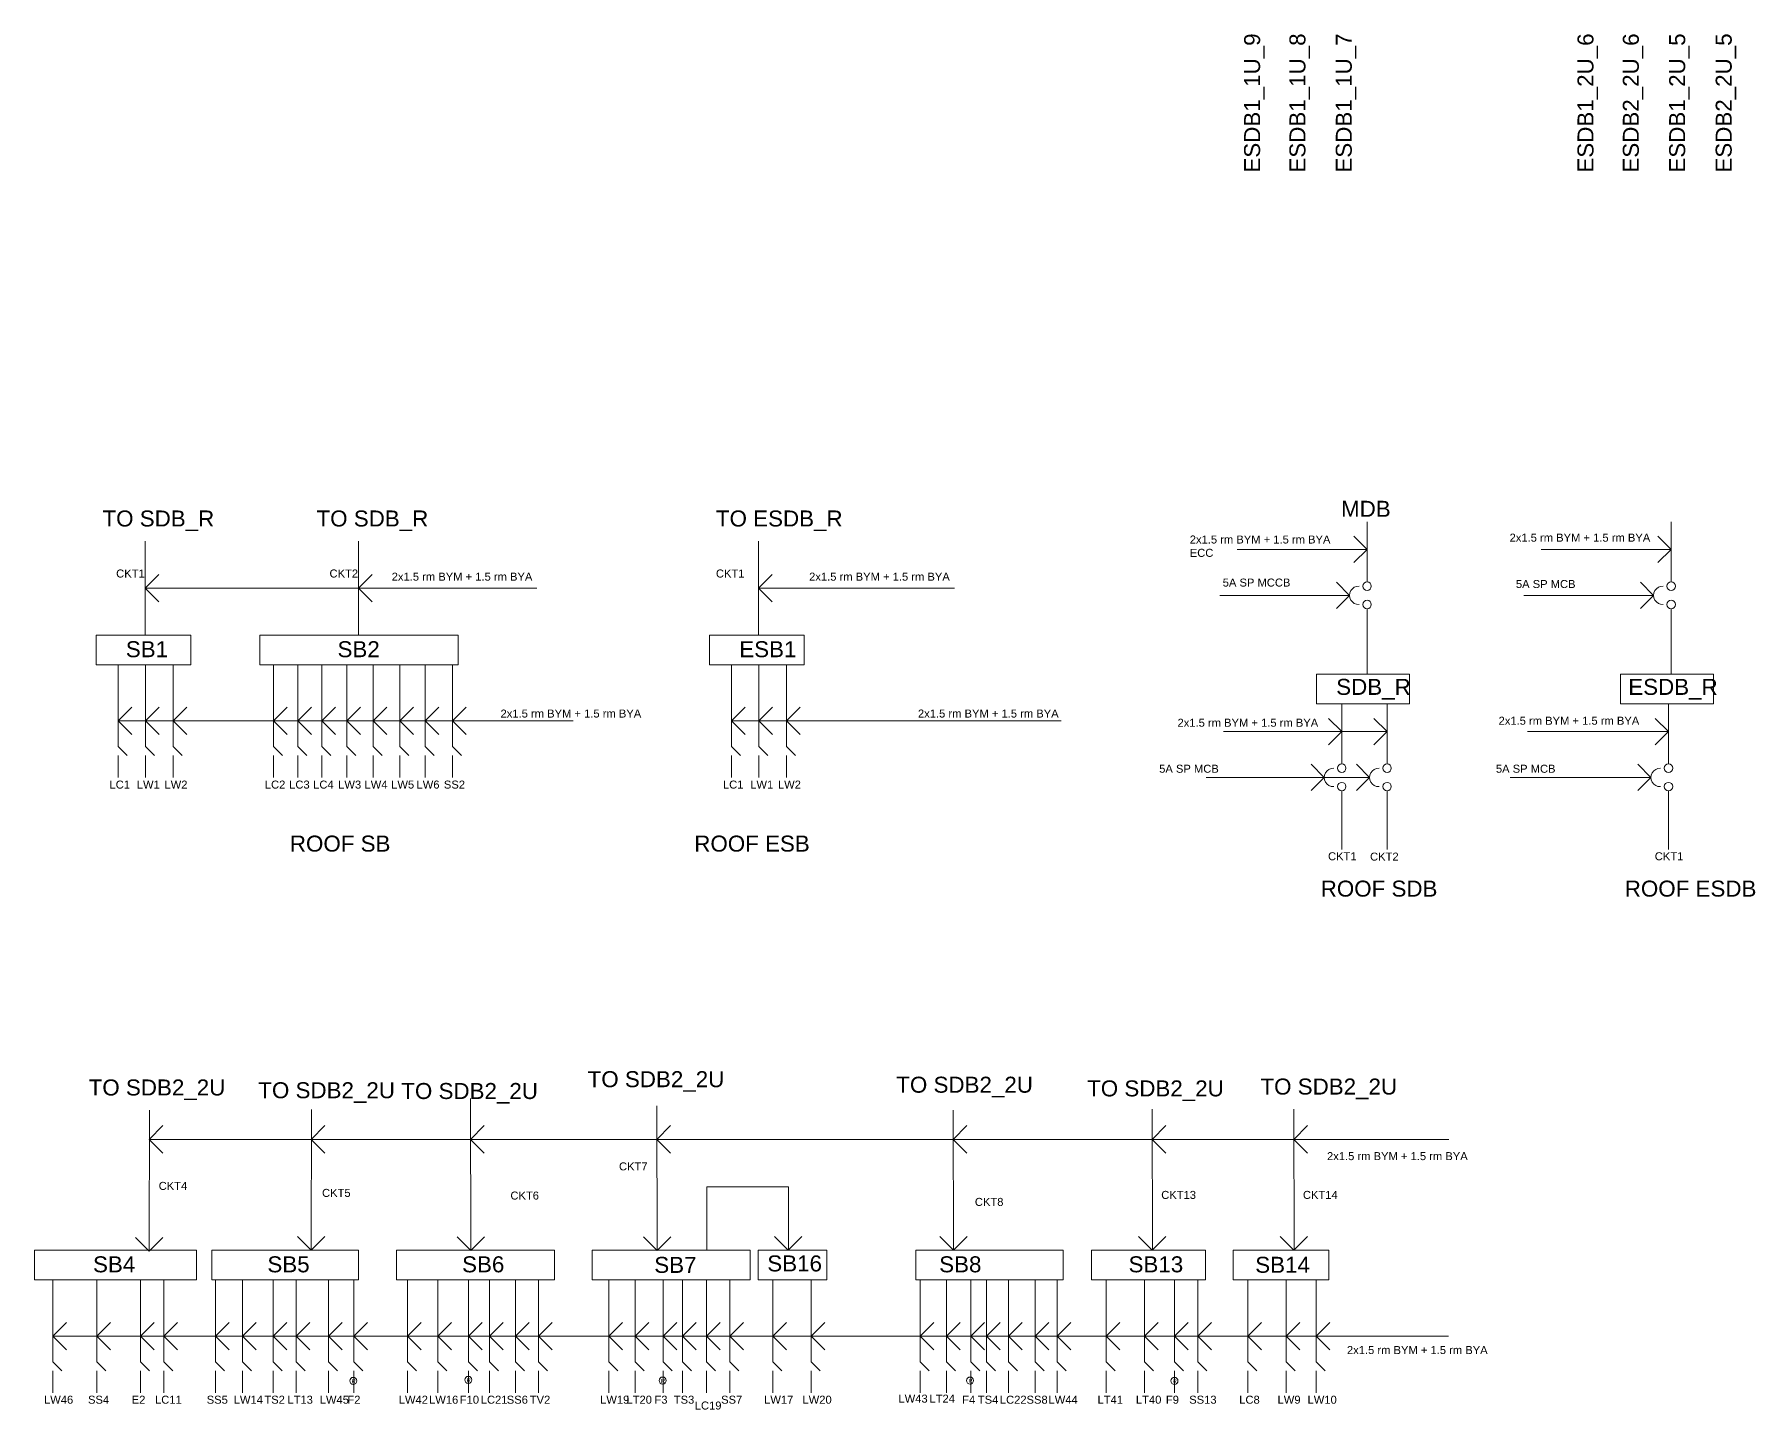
# Model space of a CAD drawing. Header units: inches. Extents: x 685 to 11694, y 256 to 9873.
# Drawn here: x 4784 to 7359, y 5040 to 7102 of the extents above; entities that cross this region are included whole.
import ezdxf

# ---------------------------------------------------------------- set-up
doc = ezdxf.new("R2010")
doc.units = ezdxf.units.IN
doc.header["$MEASUREMENT"] = 0
doc.layers.add('6.Circuits', color=255, linetype='Continuous', lineweight=15)
doc.styles.add('Text 1', font='arial.ttf', dxfattribs={"height": 6})

msp = doc.modelspace()

# ---------------------------------------------------------------- linework, layer by layer
at = {"layer": '6.Circuits'}
for p, q in [((6782.23847, 6288.37984), (6782.23847, 6371.37984)), ((7238.23847, 6288.37984), (7238.23847, 6371.37984)), ((4949.73847, 6201.37984), (4949.73847, 6342.37984)), ((5269.73847, 6201.37984), (5269.73847, 6342.37984)), ((5869.73847, 6201.37984), (5869.73847, 6342.37984)), ((6782.23847, 6329.87984), (6762.49323, 6349.62508)), ((7238.23847, 6329.87984), (7218.49323, 6349.62508)), ((6782.23847, 6329.87984), (6587.49799, 6329.87984)), ((6782.23847, 6329.87984), (6762.49323, 6310.1346)), ((7238.23847, 6329.87984), (7043.49799, 6329.87984)), ((7238.23847, 6329.87984), (7218.49323, 6310.1346)), ((4949.73847, 6271.87984), (4970.23847, 6292.37984)), ((5269.73847, 6271.87984), (5290.23847, 6292.37984)), ((5869.73847, 6271.87984), (5890.23847, 6292.37984)), ((6782.23847, 6281.2438), (6782.23847, 6288.37984)), ((7238.23847, 6281.2438), (7238.23847, 6288.37984)), ((4949.73847, 6271.87984), (5537.23847, 6271.87984)), ((4949.73847, 6271.87984), (4970.23847, 6251.37984)), ((5269.73847, 6271.87984), (5290.23847, 6251.37984)), ((5869.73847, 6271.87984), (6163.48847, 6271.87984)), ((5869.73847, 6271.87984), (5890.23847, 6251.37984)), ((6755.97894, 6261.12984), (6561.23847, 6261.12984)), ((6755.97894, 6261.12984), (6736.23371, 6280.87508)), ((6755.97894, 6261.12984), (6736.23371, 6241.3846)), ((7211.97894, 6261.12984), (7017.23847, 6261.12984)), ((7211.97894, 6261.12984), (7192.23371, 6280.87508)), ((7211.97894, 6261.12984), (7192.23371, 6241.3846)), ((6782.23847, 6241.01588), (6782.23847, 6235.87984)), ((6782.23847, 6235.87984), (6782.23847, 6142.87984)), ((7238.23847, 6241.01588), (7238.23847, 6235.87984)), ((7238.23847, 6235.87984), (7238.23847, 6142.87984)), ((4909.23847, 6072.87984), (4909.23847, 6156.87984)), ((4950.23847, 6072.87984), (4950.23847, 6156.87984)), ((4991.73847, 6072.87984), (4991.73847, 6156.87984)), ((5142.23847, 6072.87984), (5142.23847, 6156.87984)), ((5178.73847, 6072.87984), (5178.73847, 6156.87984)), ((5214.73847, 6072.87984), (5214.73847, 6156.87984)), ((5252.23847, 6072.87984), (5252.23847, 6156.87984)), ((5291.73847, 6072.87984), (5291.73847, 6156.87984)), ((5331.73847, 6072.87984), (5331.73847, 6156.87984)), ((5369.73847, 6072.87984), (5369.73847, 6156.87984)), ((5410.73847, 6072.87984), (5410.73847, 6156.87984)), ((5829.23847, 6072.87984), (5829.23847, 6156.87984)), ((5870.23847, 6072.87984), (5870.23847, 6156.87984)), ((5911.73847, 6072.87984), (5911.73847, 6156.87984)), ((4909.23847, 6072.87984), (4929.73847, 6093.37984)), ((4950.23847, 6072.87984), (4970.73847, 6093.37984)), ((4991.73847, 6072.87984), (5012.23847, 6093.37984)), ((5142.23847, 6072.87984), (5162.73847, 6093.37984)), ((5178.73847, 6072.87984), (5199.23847, 6093.37984)), ((5214.73847, 6072.87984), (5235.23847, 6093.37984)), ((5252.23847, 6072.87984), (5272.73847, 6093.37984)), ((5291.73847, 6072.87984), (5312.23847, 6093.37984)), ((5331.73847, 6072.87984), (5352.23847, 6093.37984)), ((5369.73847, 6072.87984), (5390.23847, 6093.37984)), ((5410.73847, 6072.87984), (5431.23847, 6093.37984)), ((5829.23847, 6072.87984), (5849.73847, 6093.37984)), ((5870.23847, 6072.87984), (5890.73847, 6093.37984)), ((5911.73847, 6072.87984), (5932.23847, 6093.37984)), ((6744.23847, 6015.37984), (6744.23847, 6098.37984)), ((6812.23847, 6015.37984), (6812.23847, 6098.37984)), ((7234.23847, 6015.37984), (7234.23847, 6098.37984)), ((4909.23847, 6072.87984), (4909.23847, 6034.37984)), ((4909.23847, 6072.87984), (4929.73847, 6052.37984)), ((4909.23847, 6072.87984), (5591.48847, 6072.87984)), ((4950.23847, 6072.87984), (4950.23847, 6034.37984)), ((4950.23847, 6072.87984), (4970.73847, 6052.37984)), ((4991.73847, 6072.87984), (4991.73847, 6034.37984)), ((4991.73847, 6072.87984), (5012.23847, 6052.37984)), ((5142.23847, 6072.87984), (5142.23847, 6034.37984)), ((5142.23847, 6072.87984), (5162.73847, 6052.37984)), ((5178.73847, 6072.87984), (5178.73847, 6034.37984)), ((5178.73847, 6072.87984), (5199.23847, 6052.37984)), ((5214.73847, 6072.87984), (5214.73847, 6034.37984)), ((5214.73847, 6072.87984), (5235.23847, 6052.37984)), ((5252.23847, 6072.87984), (5252.23847, 6034.37984)), ((5252.23847, 6072.87984), (5272.73847, 6052.37984)), ((5291.73847, 6072.87984), (5291.73847, 6034.37984)), ((5291.73847, 6072.87984), (5312.23847, 6052.37984)), ((5331.73847, 6072.87984), (5331.73847, 6034.37984)), ((5331.73847, 6072.87984), (5352.23847, 6052.37984)), ((5369.73847, 6072.87984), (5369.73847, 6034.37984)), ((5369.73847, 6072.87984), (5390.23847, 6052.37984)), ((5410.73847, 6072.87984), (5410.73847, 6034.37984)), ((5410.73847, 6072.87984), (5431.23847, 6052.37984)), ((5829.23847, 6072.87984), (5829.23847, 6034.37984)), ((5829.23847, 6072.87984), (5849.73847, 6052.37984)), ((5829.23847, 6072.87984), (6323.73847, 6072.87984)), ((5870.23847, 6072.87984), (5870.23847, 6034.37984)), ((5870.23847, 6072.87984), (5890.73847, 6052.37984)), ((5911.73847, 6072.87984), (5911.73847, 6034.37984)), ((5911.73847, 6072.87984), (5932.23847, 6052.37984)), ((6744.23847, 6056.87984), (6566.99799, 6056.87984)), ((6744.23847, 6056.87984), (6724.49323, 6076.62508)), ((6744.23847, 6056.87984), (6724.49323, 6037.1346)), ((6812.23847, 6056.87984), (6744.23847, 6056.87984)), ((6812.23847, 6056.87984), (6792.49323, 6076.62508)), ((6812.23847, 6056.87984), (6792.49323, 6037.1346)), ((7200.23847, 6056.87984), (7022.99799, 6056.87984)), ((7234.23847, 6056.87984), (7200.23847, 6056.87984)), ((7234.23847, 6056.87984), (7214.49323, 6076.62508)), ((7234.23847, 6056.87984), (7214.49323, 6037.1346)), ((4909.23847, 6034.37984), (4922.73847, 6020.87984)), ((4950.23847, 6034.37984), (4963.73847, 6020.87984)), ((4991.73847, 6034.37984), (5005.23847, 6020.87984)), ((5142.23847, 6034.37984), (5155.73847, 6020.87984)), ((5178.73847, 6034.37984), (5192.23847, 6020.87984)), ((5214.73847, 6034.37984), (5228.23847, 6020.87984)), ((5252.23847, 6034.37984), (5265.73847, 6020.87984)), ((5291.73847, 6034.37984), (5305.23847, 6020.87984)), ((5331.73847, 6034.37984), (5345.23847, 6020.87984)), ((5369.73847, 6034.37984), (5383.23847, 6020.87984)), ((5410.73847, 6034.37984), (5424.23847, 6020.87984)), ((5829.23847, 6034.37984), (5842.73847, 6020.87984)), ((5870.23847, 6034.37984), (5883.73847, 6020.87984)), ((5911.73847, 6034.37984), (5925.23847, 6020.87984)), ((4909.23847, 6020.87984), (4909.23847, 5987.87984)), ((4950.23847, 6020.87984), (4950.23847, 5987.87984)), ((4991.73847, 6020.87984), (4991.73847, 5987.87984)), ((5142.23847, 6020.87984), (5142.23847, 5987.87984)), ((5178.73847, 6020.87984), (5178.73847, 5987.87984)), ((5214.73847, 6020.87984), (5214.73847, 5987.87984)), ((5252.23847, 6020.87984), (5252.23847, 5987.87984)), ((5291.73847, 6020.87984), (5291.73847, 5987.87984)), ((5331.73847, 6020.87984), (5331.73847, 5987.87984)), ((5369.73847, 6020.87984), (5369.73847, 5987.87984)), ((5410.73847, 6020.87984), (5410.73847, 5987.87984)), ((5829.23847, 6020.87984), (5829.23847, 5987.87984)), ((5870.23847, 6020.87984), (5870.23847, 5987.87984)), ((5911.73847, 6020.87984), (5911.73847, 5987.87984)), ((6717.97894, 5988.12984), (6698.23371, 6007.87508)), ((6744.23847, 6008.2438), (6744.23847, 6015.37984)), ((6785.97894, 5988.12984), (6766.23371, 6007.87508)), ((6812.23847, 6008.2438), (6812.23847, 6015.37984)), ((7207.97894, 5988.12984), (7188.23371, 6007.87508)), ((7234.23847, 6008.2438), (7234.23847, 6015.37984)), ((6717.97894, 5988.12984), (6540.73847, 5988.12984)), ((6717.97894, 5988.12984), (6698.23371, 5968.3846)), ((6785.97894, 5988.12984), (6717.97894, 5988.12984)), ((6785.97894, 5988.12984), (6766.23371, 5968.3846)), ((7207.97894, 5988.12984), (6996.73847, 5988.12984)), ((7207.97894, 5988.12984), (7188.23371, 5968.3846)), ((6744.23847, 5968.01588), (6744.23847, 5962.87984)), ((6744.23847, 5879.87984), (6744.23847, 5962.87984)), ((6812.23847, 5968.01588), (6812.23847, 5962.87984)), ((6812.23847, 5879.87984), (6812.23847, 5962.87984)), ((7234.23847, 5968.01588), (7234.23847, 5962.87984)), ((7234.23847, 5879.87984), (7234.23847, 5962.87984)), ((4955.56078, 5279.01713), (4956.06185, 5489.10831)), ((5198.56278, 5279.01733), (5199.06185, 5490.10831)), ((5438.06186, 5279.01759), (5437.56186, 5506.59967)), ((5717.56186, 5279.01759), (5717.06186, 5495.43396)), ((6162.06186, 5279.02578), (6161.56186, 5489.10831)), ((6460.56186, 5280.61697), (6460.06186, 5490.69951)), ((6673.06186, 5280.61697), (6672.56186, 5490.69951)), ((4955.95769, 5445.43396), (4976.45769, 5465.93396)), ((5198.95623, 5445.43396), (5219.45623, 5465.93396)), ((5437.69624, 5445.43396), (5458.19624, 5465.93396)), ((5717.17737, 5445.43396), (5737.67737, 5465.93396)), ((6161.6658, 5445.43396), (6182.1658, 5465.93396)), ((6460.16959, 5445.43396), (6480.66959, 5465.93396)), ((6672.66959, 5445.43396), (6693.16959, 5465.93396)), ((4955.95769, 5445.43396), (6905.06186, 5445.43396)), ((4955.95769, 5445.43396), (4976.45769, 5424.93396)), ((5198.95623, 5445.43396), (5219.45623, 5424.93396)), ((5437.69624, 5445.43396), (5458.19624, 5424.93396)), ((5717.17737, 5445.43396), (5737.67737, 5424.93396)), ((6161.6658, 5445.43396), (6182.1658, 5424.93396)), ((6460.16959, 5445.43396), (6480.66959, 5424.93396)), ((6672.66959, 5445.43396), (6693.16959, 5424.93396)), ((5791.95833, 5374.43396), (5914.33837, 5374.43396)), ((5791.95833, 5374.43396), (5791.95833, 5279.02578)), ((5914.56186, 5280.53444), (5914.33837, 5374.43396)), ((4955.5627, 5277.51712), (4935.0627, 5298.01712)), ((4955.5627, 5277.51712), (4976.0627, 5298.01712)), ((5198.5627, 5279.01712), (5178.0627, 5299.51712)), ((5198.5627, 5279.01712), (5219.0627, 5299.51712)), ((5438.0627, 5278.51712), (5417.5627, 5299.01712)), ((5438.0627, 5278.51712), (5458.5627, 5299.01712)), ((5717.5627, 5278.51712), (5697.0627, 5299.01712)), ((5717.5627, 5278.51712), (5738.0627, 5299.01712)), ((5914.0627, 5279.02578), (5893.5627, 5299.52578)), ((5914.0627, 5279.02578), (5934.5627, 5299.52578)), ((6162.0627, 5279.01712), (6141.5627, 5299.51712)), ((6162.0627, 5279.01712), (6182.5627, 5299.51712)), ((6460.0627, 5279.10831), (6439.5627, 5299.60831)), ((6460.0627, 5279.10831), (6480.5627, 5299.60831)), ((6672.5627, 5279.10831), (6652.0627, 5299.60831)), ((6672.5627, 5279.10831), (6693.0627, 5299.60831)), ((4811.06185, 5150.51713), (4811.06185, 5234.51713)), ((4877.06185, 5150.51713), (4877.06185, 5234.51713)), ((4942.56078, 5150.51713), (4942.56078, 5234.51713)), ((4977.56185, 5150.51713), (4977.56185, 5234.51713)), ((5055.06078, 5150.51713), (5055.06078, 5234.51713)), ((5095.56185, 5150.51713), (5095.56185, 5234.51713)), ((5141.56078, 5150.51713), (5141.56078, 5234.51713)), ((5176.06185, 5150.51713), (5176.06185, 5234.51713)), ((5224.56185, 5150.51713), (5224.56185, 5234.51713)), ((5262.56078, 5150.51713), (5262.56078, 5234.51713)), ((5343.06186, 5150.51713), (5343.06186, 5234.51713)), ((5388.56186, 5150.51713), (5388.56186, 5234.51713)), ((5434.56078, 5150.51713), (5434.56078, 5234.51713)), ((5466.06186, 5150.51713), (5466.06186, 5234.51713)), ((5505.06186, 5150.51713), (5505.06186, 5234.51713)), ((5539.56186, 5150.51713), (5539.56186, 5234.51713)), ((5645.06186, 5150.51713), (5645.06186, 5234.51713)), ((5684.56186, 5150.51713), (5684.56186, 5234.51713)), ((5726.56078, 5150.51713), (5726.56078, 5234.51713)), ((5755.56078, 5150.51713), (5755.56078, 5234.51713)), ((5791.56186, 5150.51713), (5791.56186, 5234.51713)), ((5826.56186, 5150.51713), (5826.56186, 5234.51713)), ((5891.06186, 5150.51713), (5891.06186, 5234.51713)), ((5948.56186, 5150.51713), (5948.56186, 5234.51713)), ((6112.06186, 5150.51713), (6112.06186, 5234.51713)), ((6151.56186, 5150.51713), (6151.56186, 5234.51713)), ((6188.06078, 5150.51713), (6188.06078, 5234.51713)), ((6211.56078, 5150.51713), (6211.56078, 5234.51713)), ((6244.56186, 5150.51713), (6244.56186, 5234.51713)), ((6284.56186, 5150.51713), (6284.56186, 5234.51713)), ((6317.56186, 5150.51713), (6317.56186, 5234.51713)), ((6391.06186, 5150.51713), (6391.06186, 5234.51713)), ((6448.56186, 5150.51713), (6448.56186, 5234.51713)), ((6493.56078, 5150.51713), (6493.56078, 5234.51713)), ((6528.56186, 5150.51713), (6528.56186, 5234.51713)), ((6603.56186, 5150.51713), (6603.56186, 5234.51713)), ((6661.06186, 5150.51713), (6661.06186, 5234.51713)), ((6706.06078, 5150.51713), (6706.06078, 5234.51713)), ((4811.06185, 5150.51713), (4831.56185, 5171.01713)), ((4877.06185, 5150.51713), (4897.56185, 5171.01713)), ((4942.56078, 5150.51713), (4963.06078, 5171.01713)), ((4977.56185, 5150.51713), (4998.06185, 5171.01713)), ((5055.06078, 5150.51713), (5075.56078, 5171.01713)), ((5095.56185, 5150.51713), (5116.06185, 5171.01713)), ((5141.56078, 5150.51713), (5162.06078, 5171.01713)), ((5176.06185, 5150.51713), (5196.56185, 5171.01713)), ((5224.56185, 5150.51713), (5245.06185, 5171.01713)), ((5262.56078, 5150.51713), (5283.06078, 5171.01713)), ((5343.06186, 5150.51713), (5363.56186, 5171.01713)), ((5388.56186, 5150.51713), (5409.06186, 5171.01713)), ((5434.56078, 5150.51713), (5455.06078, 5171.01713)), ((5466.06186, 5150.51713), (5486.56186, 5171.01713)), ((5505.06186, 5150.51713), (5525.56186, 5171.01713)), ((5539.56186, 5150.51713), (5560.06186, 5171.01713)), ((5645.06186, 5150.51713), (5665.56186, 5171.01713)), ((5684.56186, 5150.51713), (5705.06186, 5171.01713)), ((5726.56078, 5150.51713), (5747.06078, 5171.01713)), ((5755.56078, 5150.51713), (5776.06078, 5171.01713)), ((5791.56186, 5150.51713), (5812.06186, 5171.01713)), ((5826.56186, 5150.51713), (5847.06186, 5171.01713)), ((5891.06186, 5150.51713), (5911.56186, 5171.01713)), ((5948.56186, 5150.51713), (5969.06186, 5171.01713)), ((6112.06186, 5150.51713), (6132.56186, 5171.01713)), ((6151.56186, 5150.51713), (6172.06186, 5171.01713)), ((6188.06078, 5150.51713), (6208.56078, 5171.01713)), ((6211.56078, 5150.51713), (6232.06078, 5171.01713)), ((6244.56186, 5150.51713), (6265.06186, 5171.01713)), ((6284.56186, 5150.51713), (6305.06186, 5171.01713)), ((6317.56186, 5150.51713), (6338.06186, 5171.01713)), ((6391.06186, 5150.51713), (6411.56186, 5171.01713)), ((6448.56186, 5150.51713), (6469.06186, 5171.01713)), ((6493.56078, 5150.51713), (6514.06078, 5171.01713)), ((6528.56186, 5150.51713), (6549.06186, 5171.01713)), ((6603.56186, 5150.51713), (6624.06186, 5171.01713)), ((6661.06186, 5150.51713), (6681.56186, 5171.01713)), ((6706.06078, 5150.51713), (6726.56078, 5171.01713)), ((4811.06185, 5150.51713), (4811.06185, 5112.01713)), ((4811.06185, 5150.51713), (4831.56185, 5130.01713)), ((4811.06185, 5150.51713), (6904.56186, 5150.51713)), ((4877.06185, 5150.51713), (4877.06185, 5112.01713)), ((4877.06185, 5150.51713), (4897.56185, 5130.01713)), ((4942.56078, 5150.51713), (4942.56078, 5112.01713)), ((4942.56078, 5150.51713), (4963.06078, 5130.01713)), ((4977.56185, 5150.51713), (4977.56185, 5112.01713)), ((4977.56185, 5150.51713), (4998.06185, 5130.01713)), ((5055.06078, 5150.51713), (5055.06078, 5112.01713)), ((5055.06078, 5150.51713), (5075.56078, 5130.01713)), ((5095.56185, 5150.51713), (5095.56185, 5112.01713)), ((5095.56185, 5150.51713), (5116.06185, 5130.01713)), ((5141.56078, 5150.51713), (5141.56078, 5112.01713)), ((5141.56078, 5150.51713), (5162.06078, 5130.01713)), ((5176.06185, 5150.51713), (5176.06185, 5112.01713)), ((5176.06185, 5150.51713), (5196.56185, 5130.01713)), ((5224.56185, 5150.51713), (5224.56185, 5112.01713)), ((5224.56185, 5150.51713), (5245.06185, 5130.01713)), ((5262.56078, 5150.51713), (5262.56078, 5112.01713)), ((5262.56078, 5150.51713), (5283.06078, 5130.01713)), ((5343.06186, 5150.51713), (5343.06186, 5112.01713)), ((5343.06186, 5150.51713), (5363.56186, 5130.01713)), ((5388.56186, 5150.51713), (5388.56186, 5112.01713)), ((5388.56186, 5150.51713), (5409.06186, 5130.01713)), ((5434.56078, 5150.51713), (5434.56078, 5112.01713)), ((5434.56078, 5150.51713), (5455.06078, 5130.01713)), ((5466.06186, 5150.51713), (5466.06186, 5112.01713)), ((5466.06186, 5150.51713), (5486.56186, 5130.01713)), ((5505.06186, 5150.51713), (5505.06186, 5112.01713)), ((5505.06186, 5150.51713), (5525.56186, 5130.01713)), ((5539.56186, 5150.51713), (5539.56186, 5112.01713)), ((5539.56186, 5150.51713), (5560.06186, 5130.01713)), ((5645.06186, 5150.51713), (5645.06186, 5112.01713)), ((5645.06186, 5150.51713), (5665.56186, 5130.01713)), ((5684.56186, 5150.51713), (5684.56186, 5112.01713)), ((5684.56186, 5150.51713), (5705.06186, 5130.01713)), ((5726.56078, 5150.51713), (5726.56078, 5112.01713)), ((5726.56078, 5150.51713), (5747.06078, 5130.01713)), ((5755.56078, 5150.51713), (5755.56078, 5112.01713)), ((5755.56078, 5150.51713), (5776.06078, 5130.01713)), ((5791.56186, 5150.51713), (5791.56186, 5112.01713)), ((5791.56186, 5150.51713), (5812.06186, 5130.01713)), ((5826.56186, 5150.51713), (5826.56186, 5112.01713)), ((5826.56186, 5150.51713), (5847.06186, 5130.01713)), ((5891.06186, 5150.51713), (5891.06186, 5112.01713)), ((5891.06186, 5150.51713), (5911.56186, 5130.01713)), ((5948.56186, 5150.51713), (5948.56186, 5112.01713)), ((5948.56186, 5150.51713), (5969.06186, 5130.01713)), ((6112.06186, 5150.51713), (6112.06186, 5112.01713)), ((6112.06186, 5150.51713), (6132.56186, 5130.01713)), ((6151.56186, 5150.51713), (6151.56186, 5112.01713)), ((6151.56186, 5150.51713), (6172.06186, 5130.01713)), ((6188.06078, 5150.51713), (6188.06078, 5112.01713)), ((6188.06078, 5150.51713), (6208.56078, 5130.01713)), ((6211.56078, 5150.51713), (6211.56078, 5112.01713)), ((6211.56078, 5150.51713), (6232.06078, 5130.01713)), ((6244.56186, 5150.51713), (6244.56186, 5112.01713)), ((6244.56186, 5150.51713), (6265.06186, 5130.01713)), ((6284.56186, 5150.51713), (6284.56186, 5112.01713)), ((6284.56186, 5150.51713), (6305.06186, 5130.01713)), ((6317.56186, 5150.51713), (6317.56186, 5112.01713)), ((6317.56186, 5150.51713), (6338.06186, 5130.01713)), ((6391.06186, 5150.51713), (6391.06186, 5112.01713)), ((6391.06186, 5150.51713), (6411.56186, 5130.01713)), ((6448.56186, 5150.51713), (6448.56186, 5112.01713)), ((6448.56186, 5150.51713), (6469.06186, 5130.01713)), ((6493.56078, 5150.51713), (6493.56078, 5112.01713)), ((6493.56078, 5150.51713), (6514.06078, 5130.01713)), ((6528.56186, 5150.51713), (6528.56186, 5112.01713)), ((6528.56186, 5150.51713), (6549.06186, 5130.01713)), ((6603.56186, 5150.51713), (6603.56186, 5112.01713)), ((6603.56186, 5150.51713), (6624.06186, 5130.01713)), ((6661.06186, 5150.51713), (6661.06186, 5112.01713)), ((6661.06186, 5150.51713), (6681.56186, 5130.01713)), ((6706.06078, 5150.51713), (6706.06078, 5112.01713)), ((6706.06078, 5150.51713), (6726.56078, 5130.01713)), ((4811.06185, 5112.01713), (4824.56185, 5098.51713)), ((4877.06185, 5112.01713), (4890.56185, 5098.51713)), ((4942.56078, 5112.01713), (4956.06078, 5098.51713)), ((4977.56185, 5112.01713), (4991.06185, 5098.51713)), ((5055.06078, 5112.01713), (5068.56078, 5098.51713)), ((5095.56185, 5112.01713), (5109.06185, 5098.51713)), ((5141.56078, 5112.01713), (5155.06078, 5098.51713)), ((5176.06185, 5112.01713), (5189.56185, 5098.51713)), ((5224.56185, 5112.01713), (5238.06185, 5098.51713)), ((5262.56078, 5112.01713), (5276.06078, 5098.51713)), ((5343.06186, 5112.01713), (5356.56186, 5098.51713)), ((5388.56186, 5112.01713), (5402.06186, 5098.51713)), ((5434.56078, 5112.01713), (5448.06078, 5098.51713)), ((5466.06186, 5112.01713), (5479.56186, 5098.51713)), ((5505.06186, 5112.01713), (5518.56186, 5098.51713)), ((5539.56186, 5112.01713), (5553.06186, 5098.51713)), ((5645.06186, 5112.01713), (5658.56186, 5098.51713)), ((5684.56186, 5112.01713), (5698.06186, 5098.51713)), ((5726.56078, 5112.01713), (5740.06078, 5098.51713)), ((5755.56078, 5112.01713), (5769.06078, 5098.51713)), ((5791.56186, 5112.01713), (5805.06186, 5098.51713)), ((5826.56186, 5112.01713), (5840.06186, 5098.51713)), ((5891.06186, 5112.01713), (5904.56186, 5098.51713)), ((5948.56186, 5112.01713), (5962.06186, 5098.51713)), ((6112.06186, 5112.01713), (6125.56186, 5098.51713)), ((6151.56186, 5112.01713), (6165.06186, 5098.51713)), ((6188.06078, 5112.01713), (6201.56078, 5098.51713)), ((6211.56078, 5112.01713), (6225.06078, 5098.51713)), ((6244.56186, 5112.01713), (6258.06186, 5098.51713)), ((6284.56186, 5112.01713), (6298.06186, 5098.51713)), ((6317.56186, 5112.01713), (6331.06186, 5098.51713)), ((6391.06186, 5112.01713), (6404.56186, 5098.51713)), ((6448.56186, 5112.01713), (6462.06186, 5098.51713)), ((6493.56078, 5112.01713), (6507.06078, 5098.51713)), ((6528.56186, 5112.01713), (6542.06186, 5098.51713)), ((6603.56186, 5112.01713), (6617.06186, 5098.51713)), ((6661.06186, 5112.01713), (6674.56186, 5098.51713)), ((6706.06078, 5112.01713), (6719.56078, 5098.51713)), ((4811.06185, 5098.51713), (4811.06185, 5065.51713)), ((4877.06185, 5098.51713), (4877.06185, 5065.51713)), ((4942.56078, 5098.51713), (4942.56078, 5065.51713)), ((4977.56185, 5098.51713), (4977.56185, 5065.51713)), ((5055.06078, 5098.51713), (5055.06078, 5065.51713)), ((5095.56185, 5098.51713), (5095.56185, 5065.51713)), ((5141.56078, 5098.51713), (5141.56078, 5065.51713)), ((5176.06185, 5098.51713), (5176.06185, 5065.51713)), ((5224.56185, 5098.51713), (5224.56185, 5065.51713)), ((5262.56078, 5098.51713), (5262.56078, 5065.51713)), ((5343.06186, 5098.51713), (5343.06186, 5065.51713)), ((5388.56186, 5098.51713), (5388.56186, 5065.51713)), ((5434.56078, 5098.51713), (5434.56078, 5065.51713)), ((5466.06186, 5098.51713), (5466.06186, 5065.51713)), ((5505.06186, 5098.51713), (5505.06186, 5065.51713)), ((5539.56186, 5098.51713), (5539.56186, 5065.51713)), ((5645.06186, 5098.51713), (5645.06186, 5065.51713)), ((5684.56186, 5098.51713), (5684.56186, 5065.51713)), ((5726.56078, 5098.51713), (5726.56078, 5065.51713)), ((5755.56078, 5098.51713), (5755.56078, 5065.51713)), ((5791.56186, 5098.51713), (5791.56186, 5065.51713)), ((5826.56186, 5098.51713), (5826.56186, 5065.51713)), ((5891.06186, 5098.51713), (5891.06186, 5065.51713)), ((5948.56186, 5098.51713), (5948.56186, 5065.51713)), ((6112.06186, 5098.51713), (6112.06186, 5065.51713)), ((6151.56186, 5098.51713), (6151.56186, 5065.51713)), ((6188.06078, 5098.51713), (6188.06078, 5065.51713)), ((6211.56078, 5098.51713), (6211.56078, 5065.51713)), ((6244.56186, 5098.51713), (6244.56186, 5065.51713)), ((6284.56186, 5098.51713), (6284.56186, 5065.51713)), ((6317.56186, 5098.51713), (6317.56186, 5065.51713)), ((6391.06186, 5098.51713), (6391.06186, 5065.51713)), ((6448.56186, 5098.51713), (6448.56186, 5065.51713)), ((6493.56078, 5098.51713), (6493.56078, 5065.51713)), ((6528.56186, 5098.51713), (6528.56186, 5065.51713)), ((6603.56186, 5098.51713), (6603.56186, 5065.51713)), ((6661.06186, 5098.51713), (6661.06186, 5065.51713)), ((6706.06078, 5098.51713), (6706.06078, 5065.51713))]:
    msp.add_line(p, q, dxfattribs=at)
for points in [[(4876.23847, 6201.37984), (5018.23847, 6201.37984), (5018.23847, 6156.87984), (4876.23847, 6156.87984)], [(5121.73847, 6201.37984), (5419.23847, 6201.37984), (5419.23847, 6156.87984), (5121.73847, 6156.87984)], [(5796.23847, 6201.37984), (5938.23847, 6201.37984), (5938.23847, 6156.87984), (5796.23847, 6156.87984)], [(6706.23847, 6142.87984), (6845.73847, 6142.87984), (6845.73847, 6098.37984), (6706.23847, 6098.37984)], [(7162.23847, 6142.87984), (7301.73847, 6142.87984), (7301.73847, 6098.37984), (7162.23847, 6098.37984)], [(4783.56185, 5279.01713), (5026.56078, 5279.01713), (5026.56078, 5234.51713), (4783.56185, 5234.51713)], [(5049.56185, 5279.01733), (5269.56278, 5279.01733), (5269.56278, 5234.51733), (5049.56185, 5234.51733)], [(5326.56186, 5279.01759), (5563.56186, 5279.01759), (5563.56186, 5234.51759), (5326.56186, 5234.51759)], [(5620.06186, 5279.02578), (5857.06186, 5279.02578), (5857.06186, 5234.52578), (5620.06186, 5234.52578)], [(5869.06186, 5279.02578), (5972.06186, 5279.02578), (5972.06186, 5234.52578), (5869.06186, 5234.52578)], [(6105.56186, 5279.02578), (6326.56186, 5279.02578), (6326.56186, 5234.52578), (6105.56186, 5234.52578)], [(6369.06186, 5279.02578), (6540.06186, 5279.02578), (6540.06186, 5234.52578), (6369.06186, 5234.52578)], [(6581.56186, 5279.02578), (6725.06186, 5279.02578), (6725.06186, 5234.52578), (6581.56186, 5234.52578)]]:
    msp.add_lwpolyline(points, close=True, dxfattribs=at)
for centre, radius in [((6782.23847, 6274.87984), 6.36396), ((7238.23847, 6274.87984), 6.36396), ((6782.23847, 6247.37984), 6.36396), ((7238.23847, 6247.37984), 6.36396), ((6744.23847, 6001.87984), 6.36396), ((6812.23847, 6001.87984), 6.36396), ((7234.23847, 6001.87984), 6.36396), ((6744.23847, 5974.37984), 6.36396), ((6812.23847, 5974.37984), 6.36396), ((7234.23847, 5974.37984), 6.36396), ((5261.86517, 5083.25837), 5.3033), ((5434.36517, 5084.75837), 5.3033), ((5725.86517, 5083.75837), 5.3033), ((6186.86517, 5083.75837), 5.3033), ((6493.36517, 5083.25837), 5.3033)]:
    msp.add_circle(centre, radius, dxfattribs=at)
for centre in [(6769.73847, 6261.12984), (7225.73847, 6261.12984), (6731.73847, 5988.12984), (6799.73847, 5988.12984), (7221.73847, 5988.12984)]:
    msp.add_arc(centre, 13.75953, 87.86789506, 272.13210494, dxfattribs=at)

# ---------------------------------------------------------------- texts
at = {"layer": '6.Circuits', "char_height": 24, "attachment_point": 1, "rotation": 90, "style": 'Text 1'}
for s, insert in [('{\\fArial Baltic|b0|i0|c186|p34;ESDB1_1U_}9', (6597.83069, 6895.00873)), ('{\\fArial Baltic|b0|i0|c186|p34;ESDB1_1U_}8', (6665.83069, 6895.00873)), ('ESDB1_1U_7', (6735.33069, 6895.00873)), ('{\\fArial Baltic|b0|i0|c186|p34;ESDB1_}2{\\fArial Baltic|b0|i0|c186|p34;U_}6', (7097.83069, 6895.00873)), ('{\\fArial Baltic|b0|i0|c186|p34;ESDB}2{\\fArial Baltic|b0|i0|c186|p34;_}2{\\fArial Baltic|b0|i0|c186|p34;U_}6', (7165.83069, 6895.00873)), ('{\\fArial Baltic|b0|i0|c186|p34;ESDB1_}2{\\fArial Baltic|b0|i0|c186|p34;U_}5', (7235.33069, 6895.00873)), ('{\\fArial Baltic|b0|i0|c186|p34;ESDB}2{\\fArial Baltic|b0|i0|c186|p34;_}2{\\fArial Baltic|b0|i0|c186|p34;U_}5', (7305.09022, 6895.00873))]:
    msp.add_mtext_dynamic_manual_height_columns(s, width=14.5, gutter_width=30, heights=[0], dxfattribs=dict(at, insert=insert))
at = {"layer": '6.Circuits', "attachment_point": 1, "style": 'Text 1'}
for s, width, heights, insert, char_height in [('{\\fArial Baltic|b0|i0|c186|p34;TO SDB}_R', 176.3290749, [41.62257], (4885.73847, 6388.37984), 24), ('{\\fArial Baltic|b0|i0|c186|p34;TO SDB}_R', 172.0356172, [33.73923], (5206.73847, 6388.37984), 24), ('{\\fArial Baltic|b0|i0|c186|p34;TO ESDB}_R', 205.5183827, [52.29133], (5805.73847, 6388.37984), 24), ('MDB', 14.5, [0], (6743.23847, 6402.87984), 24), ('{\\fArial Baltic|b0|i0|c186|p34;2x1.5 rm BYM + 1.5 rm BYA} ECC', 234.9454297, [37.98024], (6516.35398, 6350.86575), 12), ('2x1.5 rm BYM + 1.5 rm BYA', 234.9454297, [37.98024], (6995.98847, 6353.62984), 12), ('{\\fArial Baltic|b0|i0|c186|p34;CKT}1', 14.5, [12.40928], (4906.23847, 6299.87984), 12), ('{\\fArial Baltic|b0|i0|c186|p34;CKT}2', 14.5, [0], (5226.23847, 6299.87984), 12), ('2x1.5 rm BYM + 1.5 rm BYA', 234.9454297, [37.98024], (5319.48847, 6295.12984), 12), ('{\\fArial Baltic|b0|i0|c186|p34;CKT1}', 14.5, [12.40928], (5805.73847, 6299.87984), 12), ('2x1.5 rm BYM + 1.5 rm BYA', 234.9454297, [37.98024], (5945.48847, 6295.12984), 12), ('{\\fArial Baltic|b0|i0|c186|p34;5A SP M}C{\\fArial Baltic|b0|i0|c186|p34;CB}', 234.9454297, [37.98024], (6565.78793, 6286.28133), 12), ('5A SP MCB', 234.9454297, [37.98024], (7005.48847, 6284.12984), 12), ('{\\fArial Baltic|b0|i0|c186|p34;SB}1', 14.5, [0], (4920.73847, 6192.37984), 24), ('{\\fArial Baltic|b0|i0|c186|p34;SB}2', 14.5, [0], (5238.23847, 6192.37984), 24), ('E{\\fArial Baltic|b0|i0|c186|p34;SB1}', 14.5, [0], (5840.73847, 6192.37984), 24), ('{\\fArial Baltic|b0|i0|c186|p34;SDB}_R', 14.5, [0], (6735.98847, 6135.87984), 24), ('{\\fArial Baltic|b0|i0|c186|p34;ESDB}_R', 14.5, [0], (7173.98847, 6135.87984), 24), ('2x1.5 rm BYM + 1.5 rm BYA', 234.9454297, [37.98024], (5482.73847, 6089.87984), 12), ('2x1.5 rm BYM + 1.5 rm BYA', 234.9454297, [37.98024], (6108.73847, 6089.87984), 12), ('2x1.5 rm BYM + 1.5 rm BYA', 234.9454297, [37.98024], (6979.48847, 6079.12984), 12), ('2x1.5 rm BYM + 1.5 rm BYA', 234.9454297, [37.98024], (6497.98847, 6076.12984), 12), ('5A SP MCB', 234.9454297, [37.98024], (6470.48847, 6007.12984), 12), ('5A SP MCB', 234.9454297, [37.98024], (6975.48847, 6007.12984), 12), ('{\\fArial Baltic|b0|i0|c186|p34;L}C{\\fArial Baltic|b0|i0|c186|p34;1}', 14.5, [0], (4896.23847, 5983.37984), 12), ('{\\fArial Baltic|b0|i0|c186|p34;L}W1', 14.5, [0], (4937.23847, 5983.37984), 12), ('{\\fArial Baltic|b0|i0|c186|p34;L}W2', 14.5, [0], (4978.73847, 5983.37984), 12), ('{\\fArial Baltic|b0|i0|c186|p34;LC}2', 14.5, [0], (5129.23847, 5983.37984), 12), ('{\\fArial Baltic|b0|i0|c186|p34;LC}3', 14.5, [0], (5165.73847, 5983.37984), 12), ('LC4', 14.5, [0], (5201.73847, 5983.37984), 12), ('{\\fArial Baltic|b0|i0|c186|p34;L}W3', 14.5, [0], (5239.23847, 5983.37984), 12), ('{\\fArial Baltic|b0|i0|c186|p34;L}W{\\fArial Baltic|b0|i0|c186|p34;4}', 14.5, [0], (5278.73847, 5983.37984), 12), ('{\\fArial Baltic|b0|i0|c186|p34;L}W5', 14.5, [0], (5318.73847, 5983.37984), 12), ('{\\fArial Baltic|b0|i0|c186|p34;L}W6', 14.5, [0], (5356.73847, 5983.37984), 12), ('SS2', 14.5, [0], (5397.73847, 5983.37984), 12), ('{\\fArial Baltic|b0|i0|c186|p34;L}C{\\fArial Baltic|b0|i0|c186|p34;1}', 14.5, [0], (5816.23847, 5983.37984), 12), ('{\\fArial Baltic|b0|i0|c186|p34;L}W1', 14.5, [0], (5857.23847, 5983.37984), 12), ('{\\fArial Baltic|b0|i0|c186|p34;L}W2', 14.5, [0], (5898.73847, 5983.37984), 12), ('ROOF SB', 201.9470362, [53.9443], (5166.73847, 5900.87984), 24), ('{\\fArial Baltic|b0|i0|c186|p34;ROOF }E{\\fArial Baltic|b0|i0|c186|p34;SB}', 201.9470362, [53.9443], (5773.23847, 5900.87984), 24), ('{\\fArial Baltic|b0|i0|c186|p34;CKT1}', 14.5, [0], (6723.73847, 5875.87984), 12), ('{\\fArial Baltic|b0|i0|c186|p34;CKT}2', 14.5, [0], (6786.73847, 5875.37984), 12), ('{\\fArial Baltic|b0|i0|c186|p34;CKT1}', 14.5, [0], (7213.73847, 5875.87984), 12), ('{\\fArial Baltic|b0|i0|c186|p34;ROOF S}D{\\fArial Baltic|b0|i0|c186|p34;B}', 201.9470362, [53.9443], (6712.73847, 5833.37984), 24), ('{\\fArial Baltic|b0|i0|c186|p34;ROOF }E{\\fArial Baltic|b0|i0|c186|p34;SDB}', 201.9470362, [53.9443], (7168.73847, 5833.37984), 24), ('{\\fArial Baltic|b0|i0|c186|p34;TO SDB}2{\\fArial Baltic|b0|i0|c186|p34;_2U}', 202.9412464, [50.68478], (5613.35926, 5547.63738), 24), ('{\\fArial Baltic|b0|i0|c186|p34;TO SDB}2{\\fArial Baltic|b0|i0|c186|p34;_2U}', 202.9412464, [50.68478], (6076.21542, 5539.34801), 24), ('{\\fArial Baltic|b0|i0|c186|p34;TO SDB}2{\\fArial Baltic|b0|i0|c186|p34;_2U}', 202.9412464, [50.68478], (4865.02603, 5535.20349), 24), ('{\\fArial Baltic|b0|i0|c186|p34;TO SDB}2{\\fArial Baltic|b0|i0|c186|p34;_2U}', 202.9412464, [50.68478], (5119.43087, 5531.05881), 24), ('{\\fArial Baltic|b0|i0|c186|p34;TO SDB}2{\\fArial Baltic|b0|i0|c186|p34;_2U}', 202.9412464, [50.68478], (5333.85926, 5529.90803), 24), ('{\\fArial Baltic|b0|i0|c186|p34;TO SDB}2{\\fArial Baltic|b0|i0|c186|p34;_2U}', 202.9412464, [50.68478], (6362.42104, 5533.82193), 24), ('{\\fArial Baltic|b0|i0|c186|p34;TO SDB}2{\\fArial Baltic|b0|i0|c186|p34;_2U}', 202.9412464, [50.68478], (6622.35668, 5536.58506), 24), ('{\\fArial Baltic|b0|i0|c186|p34;CKT}7', 30.6351565, [12.41746], (5660.37489, 5410.88086), 12), ('2x1.5 rm BYM + 1.5 rm BYA', 234.9454297, [37.98024], (6722.20821, 5426.2616), 12), ('{\\fArial|b0|i0|c186|p34;CKT}4', 14.5, [0], (4970.06185, 5381.60831), 12), ('{\\fArial|b0|i0|c186|p34;CKT}5', 14.5, [0], (5215.06185, 5371.10831), 12), ('{\\fArial Baltic|b0|i0|c186|p34;CKT}6', 30.6351565, [12.41746], (5497.56186, 5367.10831), 12), ('{\\fArial Baltic|b0|i0|c186|p34;CKT}8', 14.5, [0], (6194.06186, 5357.60831), 12), ('{\\fArial|b0|i0|c186|p34;CKT\\fArial Baltic|b0|i0|c186|p34;1}3', 14.5, [0], (6473.56186, 5368.09967), 12), ('{\\fArial|b0|i0|c186|p34;CKT\\fArial Baltic|b0|i0|c186|p34;1}4', 14.5, [0], (6686.06186, 5368.09967), 12), ('{\\fArial|b0|i0|c186|p34;SB}4', 14.5, [0], (4871.56185, 5270.01713), 24), ('{\\fArial|b0|i0|c186|p34;SB}5', 14.5, [0], (5133.06185, 5270.01733), 24), ('{\\fArial|b0|i0|c186|p34;SB}6', 14.5, [0], (5425.06186, 5270.01759), 24), ('{\\fArial|b0|i0|c186|p34;SB}7', 14.5, [0], (5713.30969, 5269.17647), 24), ('{\\fArial|b0|i0|c186|p34;SB1}6', 14.5, [0], (5882.81301, 5271.37147), 24), ('{\\fArial|b0|i0|c186|p34;SB}8', 14.5, [0], (6140.56186, 5270.02578), 24), ('{\\fArial|b0|i0|c186|p34;SB\\fArial|b0|i0|c186|p34;1}3', 14.5, [0], (6424.56186, 5270.02578), 24), ('{\\fArial|b0|i0|c186|p34;SB1}4', 14.5, [0], (6614.56699, 5269.32339), 24), ('2x1.5 rm BYM + 1.5 rm BYA', 234.9454297, [37.98024], (6752.10165, 5135.49787), 12), ('R', 5.5, [0], (5259.36517, 5085.75837), 6), ('R', 5.5, [0], (5431.86517, 5087.25837), 6), ('R', 5.5, [0], (5723.36517, 5086.25837), 6), ('R', 5.5, [0], (6184.36517, 5086.25837), 6), ('R', 5.5, [0], (6490.86517, 5085.75837), 6), ('{\\fArial|b0|i0|c186|p34;L\\fArial|b0|i0|c0|p34;W}46', 14.5, [0], (4798.06185, 5061.01713), 12), ('{\\fArial|b0|i0|c186|p34;SS}4', 14.5, [0], (4864.06185, 5061.01713), 12), ('{\\fArial|b0|i0|c186|p34;E}2', 14.5, [12.40928], (4929.56078, 5061.01713), 12), ('{\\fArial|b0|i0|c186|p34;LC\\fArial|b0|i0|c0|p34;1\\fArial|b0|i0|c186|p34;1}', 14.5, [0], (4964.56185, 5061.01713), 12), ('S{\\fArial|b0|i0|c186|p34;S\\fArial|b0|i0|c0|p34;5}', 14.5, [0], (5042.06078, 5061.01713), 12), ('{\\fArial|b0|i0|c186|p34;L\\fArial|b0|i0|c186|p34;W\\fArial|b0|i0|c0|p34;14}', 14.5, [0], (5082.56185, 5061.01713), 12), ('{\\fArial|b0|i0|c186|p34;TS}2', 14.5, [0], (5128.56078, 5061.01713), 12), ('{\\fArial|b0|i0|c186|p34;LT\\fArial|b0|i0|c186|p34;1}3', 14.5, [0], (5163.06185, 5061.01713), 12), ('{\\fArial|b0|i0|c186|p34;L\\fArial|b0|i0|c0|p34;W45}', 14.5, [0], (5211.56185, 5061.01713), 12), ('{\\fArial|b0|i0|c186|p34;F}2', 14.5, [0], (5253.06186, 5061.01713), 12), ('{\\fArial|b0|i0|c186|p34;L\\fArial|b0|i0|c186|p34;W\\fArial|b0|i0|c0|p34;42}', 14.5, [0], (5330.06186, 5061.01713), 12), ('{\\fArial|b0|i0|c186|p34;L\\fArial|b0|i0|c186|p34;W\\fArial|b0|i0|c0|p34;16}', 14.5, [0], (5375.56186, 5061.01713), 12), ('{\\fArial|b0|i0|c186|p34;F1}0', 14.5, [0], (5421.56078, 5061.01713), 12), ('{\\fArial|b0|i0|c186|p34;LC\\fArial|b0|i0|c0|p34;2\\fArial|b0|i0|c186|p34;1}', 14.5, [0], (5453.06186, 5061.01713), 12), ('{\\fArial|b0|i0|c0|p34;SS6}', 14.5, [0], (5492.06186, 5061.01713), 12), ('{\\fArial|b0|i0|c0|p34;TV2}', 14.5, [0], (5526.56186, 5061.01713), 12), ('{\\fArial|b0|i0|c186|p34;L\\fArial|b0|i0|c0|p34;W19}', 14.5, [0], (5632.06186, 5061.01713), 12), ('{\\fArial|b0|i0|c186|p34;LT\\fArial|b0|i0|c0|p34;20}', 14.5, [0], (5671.56186, 5061.01713), 12), ('{\\fArial|b0|i0|c186|p34;F}3', 14.5, [0], (5713.56078, 5061.01713), 12), ('{\\fArial|b0|i0|c186|p34;TS}3', 14.5, [0], (5742.56078, 5061.01713), 12), ('{\\fArial|b0|i0|c186|p34;LC\\fArial|b0|i0|c0|p34;19}', 14.5, [0], (5774.00021, 5052.28092), 12), ('{\\fArial|b0|i0|c0|p34;SS7}', 14.5, [0], (5813.56186, 5061.01713), 12), ('{\\fArial|b0|i0|c186|p34;L\\fArial|b0|i0|c0|p34;W17}', 14.5, [0], (5878.06186, 5061.01713), 12), ('{\\fArial|b0|i0|c186|p34;L\\fArial|b0|i0|c0|p34;W20}', 14.5, [0], (5935.56186, 5061.01713), 12), ('{\\fArial|b0|i0|c186|p34;L\\fArial|b0|i0|c0|p34;W43}', 14.5, [0], (6079.51776, 5062.62224), 12), ('{\\fArial|b0|i0|c186|p34;L\\fArial|b0|i0|c0|p34;T24}', 14.5, [0], (6125.97856, 5062.62218), 12), ('{\\fArial|b0|i0|c186|p34;F}4', 14.5, [0], (6175.06078, 5061.01713), 12), ('{\\fArial|b0|i0|c186|p34;TS}4', 14.5, [0], (6198.56078, 5061.01713), 12), ('{\\fArial|b0|i0|c186|p34;LC\\fArial|b0|i0|c0|p34;22}', 14.5, [0], (6231.56186, 5061.01713), 12), ('{\\fArial|b0|i0|c0|p34;SS8}', 14.5, [0], (6271.56186, 5061.01713), 12), ('{\\fArial|b0|i0|c0|p34;LW44}', 14.5, [0], (6304.56186, 5061.01713), 12), ('{\\fArial|b0|i0|c186|p34;LT}41', 14.5, [0], (6378.06186, 5061.01713), 12), ('{\\fArial|b0|i0|c186|p34;LT}40', 14.5, [0], (6435.56186, 5061.01713), 12), ('{\\fArial|b0|i0|c186|p34;F}9', 14.5, [0], (6480.56078, 5061.01713), 12), ('{\\fArial|b0|i0|c0|p34;SS13}', 14.5, [0], (6515.56186, 5061.01713), 12), ('{\\fArial|b0|i0|c186|p34;L\\fArial|b0|i0|c0|p34;C8}', 14.5, [0], (6590.56186, 5061.01713), 12), ('{\\fArial|b0|i0|c186|p34;L\\fArial|b0|i0|c0|p34;W9}', 14.5, [0], (6648.06186, 5061.01713), 12), ('{\\fArial|b0|i0|c0|p34;LW10}', 14.5, [0], (6693.06078, 5061.01713), 12)]:
    msp.add_mtext_dynamic_manual_height_columns(s, width=width, gutter_width=30, heights=heights, dxfattribs=dict(at, insert=insert, char_height=char_height))

doc.saveas('drawing.dxf')
